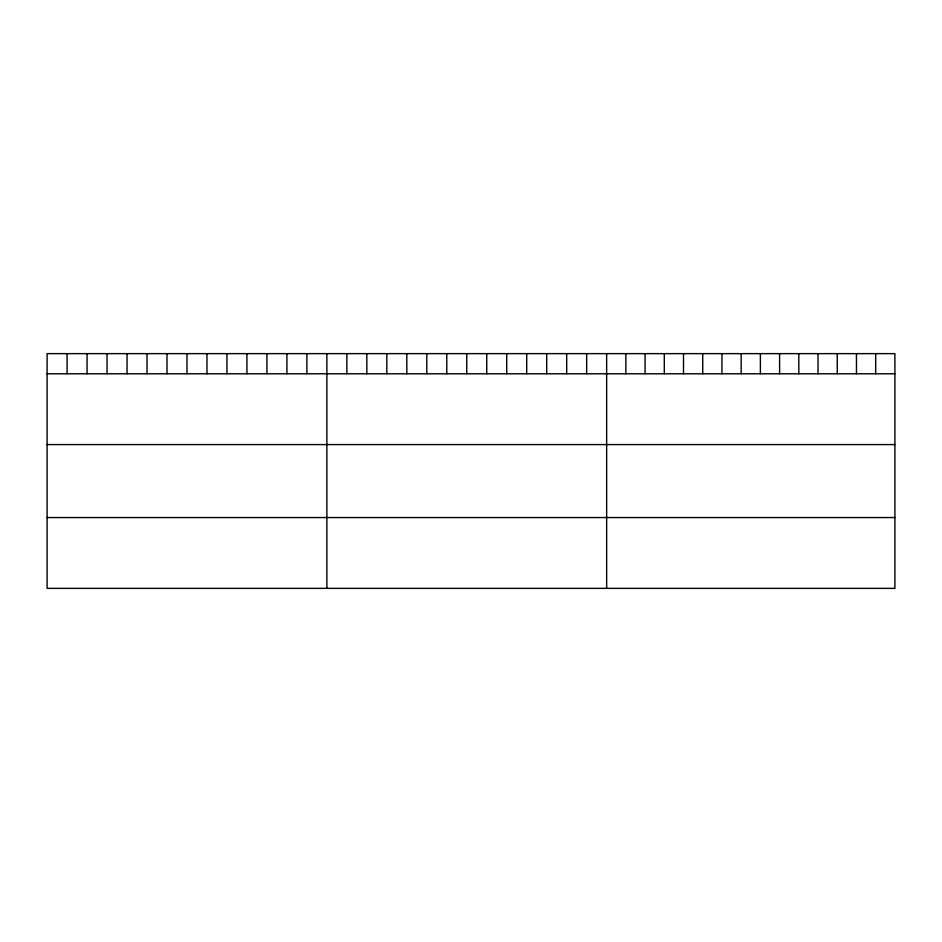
<?xml version="1.0" encoding="UTF-8"?>
<svg xmlns="http://www.w3.org/2000/svg" width="942" height="942" viewBox="0 0 942 942"><rect width="100%" height="100%" fill="white"/><g stroke="black" fill="none" stroke-linecap="round" stroke-linejoin="round"><path stroke-width="1.41" d="M894.9 373.774L894.9 588.361L47.1 588.361L47.1 353.639L894.9 353.639L894.9 373.774L47.1 373.774M47.1 444.589L894.9 444.589M47.1 517.547L894.9 517.547M875.683 353.639L875.683 373.774M856.466 353.639L856.466 373.774M837.25 353.639L837.25 373.774M818.033 353.639L818.033 373.774M798.816 353.639L798.816 373.774M779.599 353.639L779.599 373.774M760.382 353.639L760.382 373.774M741.166 353.639L741.166 373.774M721.949 353.639L721.949 373.774M702.732 353.639L702.732 373.774M683.515 353.639L683.515 373.774M664.298 353.639L664.298 373.774M645.082 353.639L645.082 373.774M625.865 353.639L625.865 373.774M606.648 353.639L606.648 588.361M586.666 353.639L586.666 373.774M566.684 353.639L566.684 373.774M546.701 353.639L546.701 373.774M526.708 353.639L526.708 373.774M506.725 353.639L506.725 373.774M486.743 353.639L486.743 373.774M466.761 353.639L466.761 373.774M446.779 353.639L446.779 373.774M426.797 353.639L426.797 373.774M406.814 353.639L406.814 373.774M386.821 353.639L386.821 373.774M366.838 353.639L366.838 373.774M346.856 353.639L346.856 373.774M326.874 353.639L326.874 588.361M306.892 353.639L306.892 373.774M286.91 353.639L286.91 373.774M266.927 353.639L266.927 373.774M246.934 353.639L246.934 373.774M226.951 353.639L226.951 373.774M206.969 353.639L206.969 373.774M186.987 353.639L186.987 373.774M167.005 353.639L167.005 373.774M147.023 353.639L147.023 373.774M127.04 353.639L127.04 373.774M107.047 353.639L107.047 373.774M87.064 353.639L87.064 373.774M67.082 353.639L67.082 373.774"/></g></svg>
